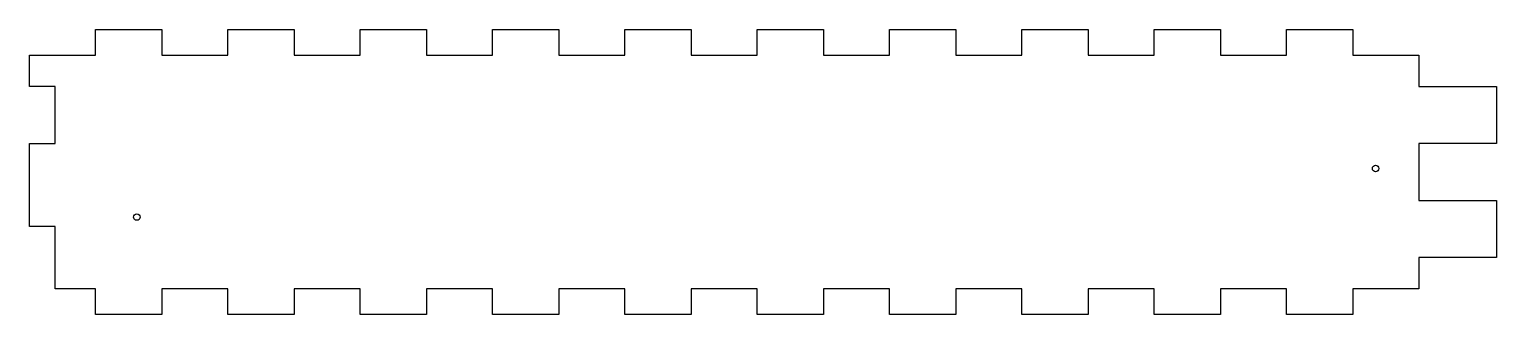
# Model space of a CAD drawing. Header units: millimetres. Extents: x -20 to 207, y -40 to 4.
import ezdxf

# ---------------------------------------------------------------- set-up
doc = ezdxf.new("R2010")
doc.units = ezdxf.units.MM
doc.layers.get('0').update_dxf_attribs({"linetype": 'CONTINUOUS'})

msp = doc.modelspace()

# ---------------------------------------------------------------- linework, layer by layer
msp.add_lwpolyline([(206.64, -31.2), (194.64, -31.2), (194.64, -36), (184.42, -36), (184.42, -40), (174.2, -40), (174.2, -36), (163.98, -36), (163.98, -40), (153.76, -40), (153.76, -36), (143.54, -36), (143.54, -40), (133.31, -40), (133.31, -36), (123.09, -36), (123.09, -40), (112.87, -40), (112.87, -36), (102.65, -36), (102.65, -40), (92.43, -40), (92.43, -36), (82.21, -36), (82.21, -40), (71.99, -40), (71.99, -36), (61.77, -36), (61.77, -40), (51.55, -40), (51.55, -36), (41.33, -36), (41.33, -40), (31.1, -40), (31.1, -36), (20.88, -36), (20.88, -40), (10.66, -40), (10.66, -36), (0.44, -36), (0.44, -40), (-9.78, -40), (-9.78, -36), (-16, -36), (-16, -26.4), (-20, -26.4), (-20, -13.6), (-16, -13.6), (-16, -4.8), (-20, -4.8), (-20, 0), (-9.78, 0), (-9.78, 4), (0.44, 4), (0.44, 0), (10.66, 0), (10.66, 4), (20.88, 4), (20.88, 0), (31.1, 0), (31.1, 4), (41.33, 4), (41.33, 0), (51.55, 0), (51.55, 4), (61.77, 4), (61.77, 0), (71.99, 0), (71.99, 4), (82.21, 4), (82.21, 0), (92.43, 0), (92.43, 4), (102.65, 4), (102.65, 0), (112.87, 0), (112.87, 4), (123.09, 4), (123.09, 0), (133.31, 0), (133.31, 4), (143.54, 4), (143.54, 0), (153.76, 0), (153.76, 4), (163.98, 4), (163.98, 0), (174.2, 0), (174.2, 4), (184.42, 4), (184.42, 0), (194.64, 0), (194.64, -4.8), (206.64, -4.8), (206.64, -13.6), (194.64, -13.6), (194.64, -22.4), (206.64, -22.4)], close=True)
for centre in [(187.95, -17.46), (-3.39, -24.95)]:
    msp.add_circle(centre, 0.5)

doc.saveas('drawing.dxf')
